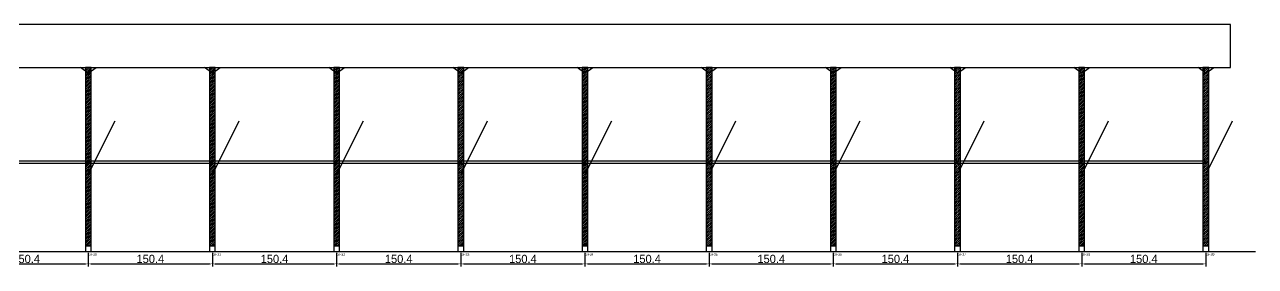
# Model space of a CAD drawing. Header units: metres. Extents: x -30 to 5807, y -25 to 308.
# Drawn here: x 4316 to 5807, y -25 to 268 of the extents above; entities that cross this region are included whole.
import ezdxf

# ---------------------------------------------------------------- set-up
doc = ezdxf.new("R2010")
doc.units = ezdxf.units.M
for name, color, linetype in [('BARRA_ANCORAGEM', 1, 'Continuous'), ('COTA', 241, 'Continuous'), ('GARFOS OK', 3, 'Continuous'), ('NOME DA VIGA', 6, 'Continuous'), ('SARR_7x7', 40, 'Continuous'), ('TIRAS REESCORAMENTO', 252, 'Continuous'), ('VIGAS', 3, 'Continuous')]:
    doc.layers.add(name, color=color, linetype=linetype)
doc.dimstyles.new('EZ DXF', dxfattribs={"dimtxt": 10, "dimasz": 3.5, "dimexe": 3, "dimexo": 1.5, "dimgap": 1, "dimtad": 1, "dimdec": 1, "dimdsep": 46, "dimcen": 2.5, "dimazin": 3, "dimtfac": 1, "dimtmove": 0, "dimatfit": 3})

msp = doc.modelspace()

# ---------------------------------------------------------------- hatches: boundary and pattern name
at = {"layer": 'COTA'}
h = msp.add_hatch(dxfattribs=at)
h.set_pattern_fill('ANSI31', scale=0.5)
h.paths.add_polyline_path([(4389.47, 0), (4396.47, 0), (4396.47, 216), (4389.47, 216)])
h = msp.add_hatch(dxfattribs=at)
h.set_pattern_fill('ANSI31', scale=0.5)
h.paths.add_polyline_path([(4539.92, 0), (4546.92, 0), (4546.92, 216), (4539.92, 216)])
h = msp.add_hatch(dxfattribs=at)
h.set_pattern_fill('ANSI31', scale=0.5)
h.paths.add_polyline_path([(4690.37, 0), (4697.37, 0), (4697.37, 216), (4690.37, 216)])
h = msp.add_hatch(dxfattribs=at)
h.set_pattern_fill('ANSI31', scale=0.5)
h.paths.add_polyline_path([(4840.82, 0), (4847.82, 0), (4847.82, 216), (4840.82, 216)])
h = msp.add_hatch(dxfattribs=at)
h.set_pattern_fill('ANSI31', scale=0.5)
h.paths.add_polyline_path([(4991.26, 0), (4998.26, 0), (4998.26, 216), (4991.26, 216)])
h = msp.add_hatch(dxfattribs=at)
h.set_pattern_fill('ANSI31', scale=0.5)
h.paths.add_polyline_path([(5141.71, 0), (5148.71, 0), (5148.71, 216), (5141.71, 216)])
h = msp.add_hatch(dxfattribs=at)
h.set_pattern_fill('ANSI31', scale=0.5)
h.paths.add_polyline_path([(5292.16, 0), (5299.16, 0), (5299.16, 216), (5292.16, 216)])
h = msp.add_hatch(dxfattribs=at)
h.set_pattern_fill('ANSI31', scale=0.5)
h.paths.add_polyline_path([(5442.61, 0), (5449.61, 0), (5449.61, 216), (5442.61, 216)])
h = msp.add_hatch(dxfattribs=at)
h.set_pattern_fill('ANSI31', scale=0.5)
h.paths.add_polyline_path([(5593.05, 0), (5600.05, 0), (5600.05, 216), (5593.05, 216)])
h = msp.add_hatch(dxfattribs=at)
h.set_pattern_fill('ANSI31', scale=0.5)
h.paths.add_polyline_path([(5743.5, 0), (5750.5, 0), (5750.5, 216), (5743.5, 216)])

# ---------------------------------------------------------------- linework, layer by layer
at = {"layer": 'BARRA_ANCORAGEM'}
for p, q in [((4392.97, 86.4), (4425.37, 151.2)), ((4543.42, 86.4), (4575.82, 151.2)), ((4693.87, 86.4), (4726.27, 151.2)), ((4844.32, 86.4), (4876.72, 151.2)), ((4994.76, 86.4), (5027.16, 151.2)), ((5145.21, 86.4), (5177.61, 151.2)), ((5295.66, 86.4), (5328.06, 151.2)), ((5446.11, 86.4), (5478.51, 151.2)), ((5596.55, 86.4), (5628.95, 151.2)), ((5747, 86.4), (5779.4, 151.2))]:
    msp.add_line(p, q, dxfattribs=at)
at = {"layer": 'GARFOS OK'}
for p, q in [((4392.97, 209), (4383.47, 216)), ((4383.47, 216), (4402.47, 216)), ((4392.97, 209), (4402.47, 216)), ((4543.42, 209), (4533.92, 216)), ((4533.92, 216), (4552.92, 216)), ((4543.42, 209), (4552.92, 216)), ((4693.87, 209), (4684.37, 216)), ((4684.37, 216), (4703.37, 216)), ((4693.87, 209), (4703.37, 216)), ((4844.32, 209), (4834.82, 216)), ((4834.82, 216), (4853.82, 216)), ((4844.32, 209), (4853.82, 216)), ((4994.76, 209), (4985.26, 216)), ((4985.26, 216), (5004.26, 216)), ((4994.76, 209), (5004.26, 216)), ((5145.21, 209), (5135.71, 216)), ((5135.71, 216), (5154.71, 216)), ((5145.21, 209), (5154.71, 216)), ((5295.66, 209), (5286.16, 216)), ((5286.16, 216), (5305.16, 216)), ((5295.66, 209), (5305.16, 216)), ((5446.11, 209), (5436.61, 216)), ((5436.61, 216), (5455.61, 216)), ((5446.11, 209), (5455.61, 216)), ((5596.55, 209), (5587.05, 216)), ((5587.05, 216), (5606.05, 216)), ((5596.55, 209), (5606.05, 216)), ((5747, 209), (5737.5, 216)), ((5737.5, 216), (5756.5, 216)), ((5747, 209), (5756.5, 216))]:
    msp.add_line(p, q, dxfattribs=at)
at = {"layer": 'GARFOS OK', "linetype": 'CONTINUOUS'}
msp.add_line((-30, -7), (5807, -7), dxfattribs=at)
at = {"layer": 'GARFOS OK'}
for points in [[(4389.47, 0), (4396.47, 0), (4396.47, 216), (4389.47, 216), (4389.47, 0)], [(4539.92, 0), (4546.92, 0), (4546.92, 216), (4539.92, 216), (4539.92, 0)], [(4690.37, 0), (4697.37, 0), (4697.37, 216), (4690.37, 216), (4690.37, 0)], [(4840.82, 0), (4847.82, 0), (4847.82, 216), (4840.82, 216), (4840.82, 0)], [(4991.26, 0), (4998.26, 0), (4998.26, 216), (4991.26, 216), (4991.26, 0)], [(5141.71, 0), (5148.71, 0), (5148.71, 216), (5141.71, 216), (5141.71, 0)], [(5292.16, 0), (5299.16, 0), (5299.16, 216), (5292.16, 216), (5292.16, 0)], [(5442.61, 0), (5449.61, 0), (5449.61, 216), (5442.61, 216), (5442.61, 0)], [(5593.05, 0), (5600.05, 0), (5600.05, 216), (5593.05, 216), (5593.05, 0)], [(5743.5, 0), (5750.5, 0), (5750.5, 216), (5743.5, 216), (5743.5, 0)]]:
    msp.add_lwpolyline(points, dxfattribs=at)
at = {"layer": 'SARR_7x7'}
for points in [[(4389.47, -7), (4396.47, -7), (4396.47, 0), (4389.47, 0), (4389.47, -7)], [(4539.92, -7), (4546.92, -7), (4546.92, 0), (4539.92, 0), (4539.92, -7)], [(4690.37, -7), (4697.37, -7), (4697.37, 0), (4690.37, 0), (4690.37, -7)], [(4840.82, -7), (4847.82, -7), (4847.82, 0), (4840.82, 0), (4840.82, -7)], [(4991.26, -7), (4998.26, -7), (4998.26, 0), (4991.26, 0), (4991.26, -7)], [(5141.71, -7), (5148.71, -7), (5148.71, 0), (5141.71, 0), (5141.71, -7)], [(5292.16, -7), (5299.16, -7), (5299.16, 0), (5292.16, 0), (5292.16, -7)], [(5442.61, -7), (5449.61, -7), (5449.61, 0), (5442.61, 0), (5442.61, -7)], [(5593.05, -7), (5600.05, -7), (5600.05, 0), (5593.05, 0), (5593.05, -7)], [(5743.5, -7), (5750.5, -7), (5750.5, 0), (5743.5, 0), (5743.5, -7)]]:
    msp.add_lwpolyline(points, dxfattribs=at)
at = {"layer": 'TIRAS REESCORAMENTO'}
for points in [[(4242.53, 100), (4392.97, 100), (4392.97, 102.5), (4242.53, 102.5), (4242.53, 100)], [(4392.97, 100), (4543.42, 100), (4543.42, 102.5), (4392.97, 102.5), (4392.97, 100)], [(4543.42, 100), (4693.87, 100), (4693.87, 102.5), (4543.42, 102.5), (4543.42, 100)], [(4693.87, 100), (4844.32, 100), (4844.32, 102.5), (4693.87, 102.5), (4693.87, 100)], [(4844.32, 100), (4994.76, 100), (4994.76, 102.5), (4844.32, 102.5), (4844.32, 100)], [(4994.76, 100), (5145.21, 100), (5145.21, 102.5), (4994.76, 102.5), (4994.76, 100)], [(5145.21, 100), (5295.66, 100), (5295.66, 102.5), (5145.21, 102.5), (5145.21, 100)], [(5295.66, 100), (5446.11, 100), (5446.11, 102.5), (5295.66, 102.5), (5295.66, 100)], [(5446.11, 100), (5596.55, 100), (5596.55, 102.5), (5446.11, 102.5), (5446.11, 100)], [(5596.55, 100), (5747, 100), (5747, 102.5), (5596.55, 102.5), (5596.55, 100)]]:
    msp.add_lwpolyline(points, dxfattribs=at)
at = {"layer": 'VIGAS'}
msp.add_lwpolyline([(0, 216), (5777, 216), (5777, 268), (0, 268), (0, 216)], dxfattribs=at)

# ---------------------------------------------------------------- texts
at = {"layer": 'NOME DA VIGA'}
for s, p in [('GF30', (4392.97, -12)), ('GF31', (4543.42, -12)), ('GF32', (4693.87, -12)), ('GF33', (4844.32, -12)), ('GF34', (4994.76, -12)), ('GF35', (5145.21, -12)), ('GF36', (5295.66, -12)), ('GF37', (5446.11, -12)), ('GF38', (5596.55, -12)), ('GF39', (5747, -12))]:
    msp.add_text(s, height=3, dxfattribs=at).set_placement(p)

# ---------------------------------------------------------------- dimensions: what is measured, and where the dimension line sits
at = {"layer": 'COTA'}
for base, p1, p2 in [((4242.53, -22), (4242.53, -7), (4392.97, -7)), ((4392.9737, -22), (4392.9737, -7), (4543.4211, -7)), ((4543.4211, -22), (4543.4211, -7), (4693.8684, -7)), ((4693.8684, -22), (4693.8684, -7), (4844.3158, -7)), ((4844.32, -22), (4844.32, -7), (4994.76, -7)), ((4994.7632, -22), (4994.7632, -7), (5145.2105, -7)), ((5145.2105, -22), (5145.2105, -7), (5295.6579, -7)), ((5295.6579, -22), (5295.6579, -7), (5446.1053, -7)), ((5446.11, -22), (5446.11, -7), (5596.55, -7)), ((5596.5526, -22), (5596.5526, -7), (5747, -7))]:
    msp.add_linear_dim(base=base, p1=p1, p2=p2, dimstyle='EZ DXF', dxfattribs=at).render()

doc.saveas('drawing.dxf')
